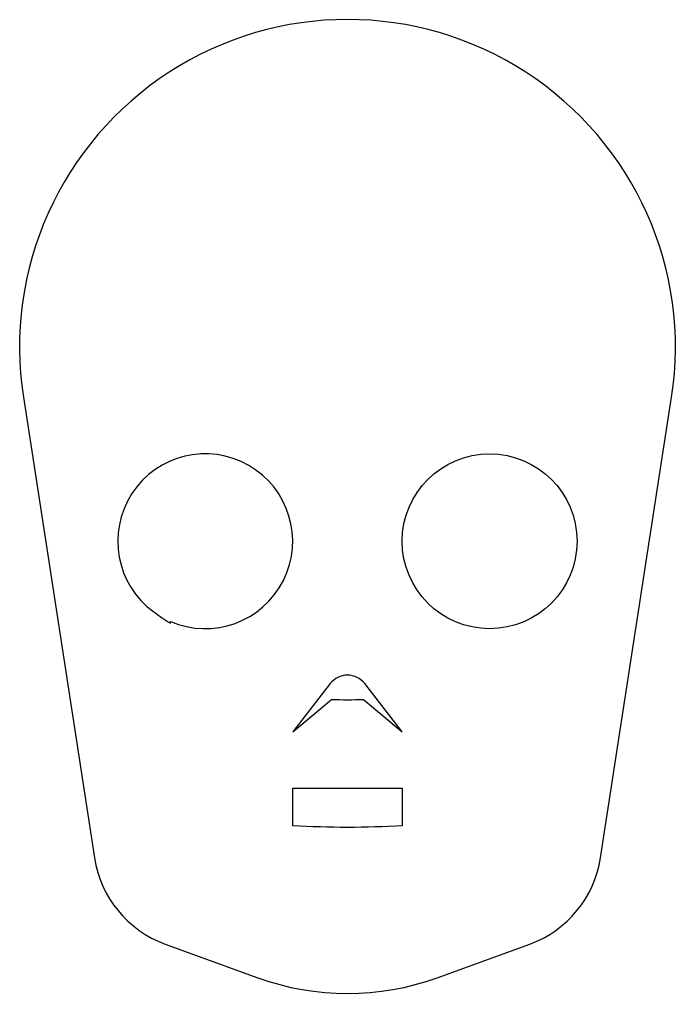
# Model space of a CAD drawing. Header units: millimetres. Extents: x -75 to 75, y -19 to 204.
import ezdxf

# ---------------------------------------------------------------- set-up
doc = ezdxf.new("R2010")
doc.units = ezdxf.units.MM
doc.layers.get('0').update_dxf_attribs({"linetype": 'CONTINUOUS'})

msp = doc.modelspace()

# ---------------------------------------------------------------- linework, layer by layer
for points in [[(74.12, 117.39, 1.166163), (-74.12, 117.39), (-57.86, 12.01, 0.273696), (-41.7, -7.67), (-20.52, -15.38, 0.176327), (20.52, -15.38), (41.7, -7.67, 0.273696), (57.86, 12.01)], [(-40.5, 66.13, 18.108353), (-44.32, 68.32, 0.015438), (-40.5, 65.7)], [(3.96, 51.89, 0.491063), (-3.96, 51.89), (-12.5, 40.83), (-3.63, 48.3, 0.022558), (3.63, 48.3), (12.5, 40.83)], [(-12.5, 19.38), (-12.5, 28), (12.5, 28), (12.5, 19.38, -0.030266)]]:
    msp.add_lwpolyline(points, format="xyb", close=True)
msp.add_circle((32.5, 84.46), 20)

doc.saveas('drawing.dxf')
